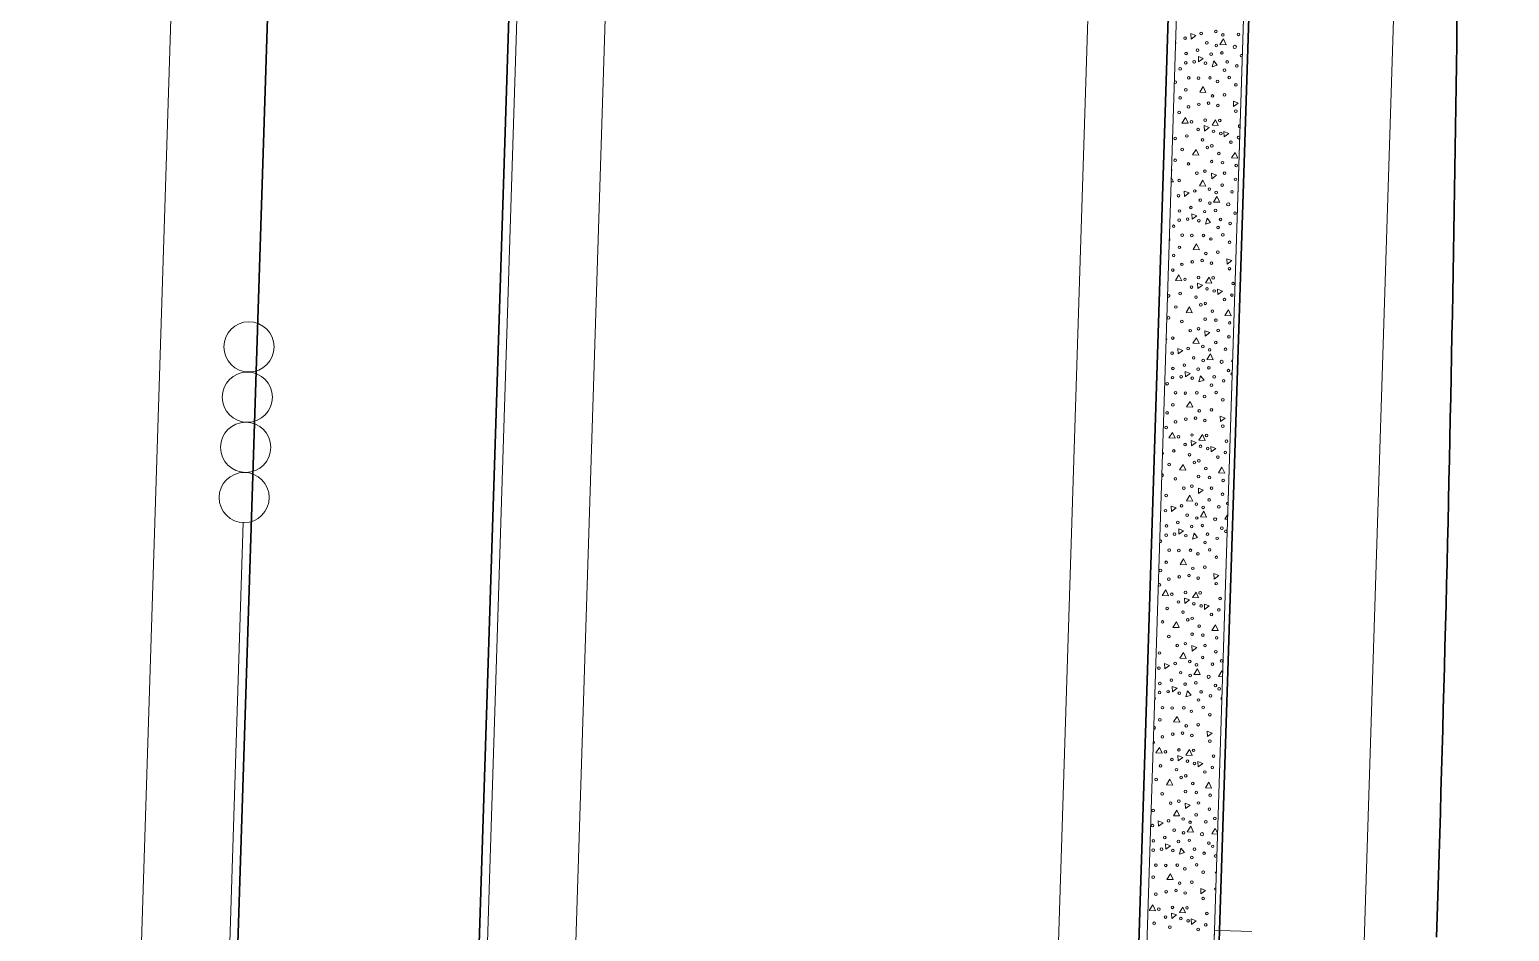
# Model space of a CAD drawing. Extents: x 2536801 to 2538856, y 7112140 to 7131569.
# Drawn here: x 2537885.4 to 2538069.5, y 7118402.5 to 7118514.6 of the extents above; entities that cross this region are included whole.
import ezdxf

# ---------------------------------------------------------------- set-up
doc = ezdxf.new("R2010")
doc.units = 0
doc.header["$LTSCALE"] = 100
doc.header["$MEASUREMENT"] = 0
for name, color, linetype, lineweight in [('D_BOC_FR', 3, 'Continuous', 13), ('D_BOC_RMP', 1, 'Continuous', 13), ('D_CTB_1', 2, 'Continuous', 0), ('D_EOS_ML', 7, 'Continuous', 30), ('D_EOS_RMP', 1, 'Continuous', 30), ('D_EOT_ML', 7, 'Continuous', 13), ('D_EOT_RMP', 1, 'Continuous', 13), ('D_FOC_FR', 3, 'Continuous', 30), ('D_RIPRAP_1', 7, 'Continuous', 0)]:
    doc.layers.add(name, color=color, linetype=linetype, lineweight=lineweight)

msp = doc.modelspace()

# ---------------------------------------------------------------- linework, layer by layer
at = {"layer": 'D_BOC_FR', "lineweight": 0}
for p, q in [((2538050.82, 7118969.47), (2538032.76, 7118402.62)), ((2538032.76, 7118402.62), (2538033.42, 7118402.6))]:
    msp.add_line(p, q, dxfattribs=at)
at = {"layer": 'D_BOC_RMP', "lineweight": 0}
msp.add_line((2538032.76, 7118402.62), (2538028.36, 7118264.5), dxfattribs=at)
at = {"layer": 'D_CTB_1', "linetype": 'Continuous', "lineweight": 0, "ltscale": 0.025}
for p, q in [((2537937.91, 7118262.38), (2538010.07, 7120527.23)), ((2537901.46, 7118123.47), (2537911.97, 7118453.31))]:
    msp.add_line(p, q, dxfattribs=at)
at = {"layer": 'D_CTB_1', "linetype": 'Continuous', "lineweight": 13}
for centre in [(2537912.67, 7118475.17), (2537912.47, 7118468.92), (2537912.27, 7118462.68), (2537912.07, 7118456.43)]:
    msp.add_circle(centre, 3.12, dxfattribs=at)
at = {"layer": 'D_EOS_ML'}
for p, q in [((2537858.55, 7116745.35), (2538220.42, 7128102.78)), ((2537888.54, 7116744.4), (2538250.41, 7128101.82)), ((2538005.14, 7117828.95), (2538037.33, 7118839.51))]:
    msp.add_line(p, q, dxfattribs=at)
at = {"layer": 'D_EOS_RMP'}
msp.add_line((2538033.42, 7118402.6), (2538017.25, 7117895.12), dxfattribs=at)
at = {"layer": 'D_EOT_ML'}
for p, q in [((2537846.56, 7116745.74), (2538208.43, 7128103.16)), ((2537900.53, 7116744.02), (2538262.4, 7128101.44)), ((2537981.68, 7117406.69), (2538027.34, 7118839.83))]:
    msp.add_line(p, q, dxfattribs=at)
at = {"layer": 'D_EOT_RMP'}
for p, q in [((2538064.38, 7118808.98), (2538035.25, 7117894.55)), ((2538037.42, 7118402.47), (2538033.42, 7118402.6))]:
    msp.add_line(p, q, dxfattribs=at)
at = {"layer": 'D_FOC_FR'}
msp.add_line((2538051.48, 7118969.45), (2538033.42, 7118402.6), dxfattribs=at)
msp.add_arc((2532101.43, 7118591.6), 5962, 358.175075, 359.763757, dxfattribs=at)
at = {"layer": 'D_RIPRAP_1', "color": 7, "linetype": 'Continuous', "lineweight": 0}
for p, q in [((2538032.87, 7118409.75), (2538032.99, 7118409.87)), ((2538032.98, 7118409.73), (2538032.87, 7118409.75))]:
    msp.add_line(p, q, dxfattribs=at)
at = {"layer": 'D_RIPRAP_1', "color": 7, "lineweight": 0, "flags": 128}
msp.add_lwpolyline([(2538046.67, 7118839.13), (2538038.33, 7118839.48), (2538038.33, 7118839.46), (2538038.33, 7118839.44), (2538038.33, 7118839.44), (2538019.58, 7118250.97), (2538027.58, 7118250.64), (2538028.02, 7118264.51), (2538028.36, 7118264.5), (2538032.76, 7118402.62), (2538046.67, 7118839.13)], dxfattribs=at)
at = {"layer": 'D_RIPRAP_1', "color": 7, "linetype": 'Continuous', "lineweight": 0, "flags": 128}
for points in [[(2538029.87, 7118513.46), (2538029.84, 7118514.13), (2538030.45, 7118513.89)], [(2538034.24, 7118512.75), (2538033.46, 7118512.78), (2538033.9, 7118513.47)], [(2538030.8, 7118510.62), (2538030.77, 7118511.29), (2538031.38, 7118511.05)], [(2538033.11, 7118510.21), (2538032.47, 7118510), (2538032.68, 7118510.75)], [(2538031.71, 7118506.83), (2538030.94, 7118506.87), (2538031.38, 7118507.56)], [(2538035.16, 7118505.05), (2538035.13, 7118505.72), (2538035.74, 7118505.48)], [(2538029.51, 7118502.98), (2538028.73, 7118503.01), (2538029.17, 7118503.71)], [(2538033.25, 7118502.7), (2538032.48, 7118502.73), (2538032.91, 7118503.43)], [(2538031.53, 7118502.02), (2538031.49, 7118502.69), (2538032.11, 7118502.45)], [(2538033.99, 7118501.28), (2538033.95, 7118501.95), (2538034.57, 7118501.71)], [(2538030.83, 7118499.01), (2538030.05, 7118499.04), (2538030.49, 7118499.73)], [(2538035.67, 7118498.64), (2538034.9, 7118498.67), (2538035.34, 7118499.36)], [(2538031.69, 7118495.17), (2538030.92, 7118495.2), (2538031.35, 7118495.9)], [(2538032.44, 7118496.09), (2538032.4, 7118496.76), (2538033.02, 7118496.52)], [(2538029.06, 7118493.88), (2538029.02, 7118494.55), (2538029.64, 7118494.31)], [(2538033.43, 7118493.16), (2538032.65, 7118493.19), (2538033.09, 7118493.89)], [(2538029.99, 7118491.04), (2538029.95, 7118491.71), (2538030.57, 7118491.46)], [(2538032.3, 7118490.63), (2538031.66, 7118490.42), (2538031.86, 7118491.16)], [(2538030.9, 7118487.25), (2538030.12, 7118487.28), (2538030.56, 7118487.98)], [(2538034.35, 7118485.47), (2538034.31, 7118486.14), (2538034.93, 7118485.9)], [(2538028.7, 7118483.39), (2538027.92, 7118483.43), (2538028.36, 7118484.12)], [(2538030.72, 7118482.43), (2538030.68, 7118483.1), (2538031.3, 7118482.86)], [(2538032.44, 7118483.11), (2538031.66, 7118483.15), (2538032.1, 7118483.84)], [(2538033.18, 7118481.69), (2538033.14, 7118482.36), (2538033.76, 7118482.12)], [(2538030.02, 7118479.42), (2538029.24, 7118479.46), (2538029.68, 7118480.15)], [(2538034.86, 7118479.05), (2538034.08, 7118479.08), (2538034.52, 7118479.78)], [(2538031.62, 7118476.51), (2538031.59, 7118477.18), (2538032.2, 7118476.94)], [(2538030.88, 7118475.59), (2538030.1, 7118475.62), (2538030.54, 7118476.31)], [(2538028.25, 7118474.29), (2538028.21, 7118474.96), (2538028.83, 7118474.72)], [(2538032.61, 7118473.58), (2538031.83, 7118473.61), (2538032.27, 7118474.3)], [(2538029.18, 7118471.45), (2538029.14, 7118472.12), (2538029.76, 7118471.88)], [(2538031.48, 7118471.04), (2538030.85, 7118470.83), (2538031.05, 7118471.58)], [(2538030.09, 7118467.66), (2538029.31, 7118467.7), (2538029.75, 7118468.39)], [(2538033.54, 7118465.88), (2538033.5, 7118466.55), (2538034.12, 7118466.31)], [(2538027.89, 7118463.81), (2538027.11, 7118463.84), (2538027.55, 7118464.53)], [(2538031.63, 7118463.53), (2538030.85, 7118463.56), (2538031.29, 7118464.26)], [(2538029.91, 7118462.85), (2538029.87, 7118463.52), (2538030.49, 7118463.28)], [(2538032.36, 7118462.11), (2538032.33, 7118462.78), (2538032.94, 7118462.54)], [(2538029.2, 7118459.84), (2538028.43, 7118459.87), (2538028.87, 7118460.56)], [(2538034.05, 7118459.46), (2538033.27, 7118459.5), (2538033.71, 7118460.19)], [(2538030.81, 7118456.92), (2538030.77, 7118457.59), (2538031.39, 7118457.35)], [(2538027.43, 7118454.71), (2538027.4, 7118455.38), (2538028.01, 7118455.14)], [(2538030.07, 7118456), (2538029.29, 7118456.03), (2538029.73, 7118456.73)], [(2538031.8, 7118453.99), (2538031.02, 7118454.02), (2538031.46, 7118454.72)], [(2538028.36, 7118451.87), (2538028.33, 7118452.54), (2538028.94, 7118452.29)], [(2538030.67, 7118451.46), (2538030.03, 7118451.25), (2538030.24, 7118451.99)], [(2538029.28, 7118448.08), (2538028.5, 7118448.11), (2538028.94, 7118448.81)], [(2538032.72, 7118446.3), (2538032.69, 7118446.97), (2538033.3, 7118446.72)], [(2538027.07, 7118444.22), (2538026.29, 7118444.26), (2538026.73, 7118444.95)], [(2538030.81, 7118443.94), (2538030.04, 7118443.98), (2538030.48, 7118444.67)], [(2538029.09, 7118443.26), (2538029.06, 7118443.93), (2538029.67, 7118443.69)], [(2538031.55, 7118442.52), (2538031.52, 7118443.19), (2538032.13, 7118442.95)], [(2538028.39, 7118440.25), (2538027.61, 7118440.29), (2538028.05, 7118440.98)], [(2538033.24, 7118439.88), (2538032.46, 7118439.91), (2538032.9, 7118440.61)], [(2538029.25, 7118436.42), (2538028.48, 7118436.45), (2538028.92, 7118437.14)], [(2538030, 7118437.34), (2538029.96, 7118438.01), (2538030.58, 7118437.77)], [(2538026.62, 7118435.12), (2538026.58, 7118435.79), (2538027.2, 7118435.55)], [(2538030.99, 7118434.41), (2538030.21, 7118434.44), (2538030.65, 7118435.13)], [(2538027.55, 7118432.28), (2538027.52, 7118432.95), (2538028.13, 7118432.71)], [(2538029.86, 7118431.87), (2538029.22, 7118431.66), (2538029.43, 7118432.41)], [(2538028.46, 7118428.49), (2538027.69, 7118428.53), (2538028.12, 7118429.22)], [(2538031.91, 7118426.71), (2538031.87, 7118427.38), (2538032.49, 7118427.14)], [(2538026.26, 7118424.64), (2538025.48, 7118424.67), (2538025.92, 7118425.36)], [(2538028.28, 7118423.68), (2538028.24, 7118424.35), (2538028.86, 7118424.11)], [(2538030, 7118424.36), (2538029.22, 7118424.39), (2538029.66, 7118425.09)], [(2538030.74, 7118422.94), (2538030.7, 7118423.61), (2538031.32, 7118423.36)], [(2538027.58, 7118420.67), (2538026.8, 7118420.7), (2538027.24, 7118421.39)], [(2538032.42, 7118420.29), (2538031.65, 7118420.33), (2538032.08, 7118421.02)], [(2538029.18, 7118417.75), (2538029.15, 7118418.42), (2538029.76, 7118418.18)], [(2538028.44, 7118416.83), (2538027.66, 7118416.86), (2538028.1, 7118417.56)], [(2538025.81, 7118415.54), (2538025.77, 7118416.21), (2538026.39, 7118415.97)], [(2538030.17, 7118414.82), (2538029.4, 7118414.85), (2538029.84, 7118415.55)], [(2538026.74, 7118412.7), (2538026.7, 7118413.37), (2538027.32, 7118413.12)], [(2538029.04, 7118412.29), (2538028.41, 7118412.08), (2538028.61, 7118412.82)], [(2538027.65, 7118408.91), (2538026.87, 7118408.94), (2538027.31, 7118409.64)], [(2538031.1, 7118407.13), (2538031.06, 7118407.8), (2538031.68, 7118407.55)], [(2538025.45, 7118405.05), (2538024.67, 7118405.09), (2538025.11, 7118405.78)], [(2538029.19, 7118404.77), (2538028.41, 7118404.81), (2538028.85, 7118405.5)], [(2538027.47, 7118404.09), (2538027.43, 7118404.76), (2538028.05, 7118404.52)], [(2538029.93, 7118403.35), (2538029.89, 7118404.02), (2538030.51, 7118403.78)]]:
    msp.add_lwpolyline(points, close=True, dxfattribs=at)
for points in [[(2538027.4, 7118496.28), (2538027.68, 7118495.68), (2538027.38, 7118495.69)], [(2538026.76, 7118476.31), (2538026.87, 7118476.09), (2538026.76, 7118476.1)], [(2538035.01, 7118473.34), (2538034.88, 7118473.35), (2538035.02, 7118473.56)], [(2538034.39, 7118453.75), (2538034.07, 7118453.76), (2538034.4, 7118454.29)], [(2538033.76, 7118434.15), (2538033.26, 7118434.18), (2538033.7, 7118434.87), (2538033.78, 7118434.69)], [(2538033.14, 7118414.56), (2538032.44, 7118414.59), (2538032.88, 7118415.29), (2538033.14, 7118414.73)]]:
    msp.add_lwpolyline(points, dxfattribs=at)
at = {"layer": 'D_RIPRAP_1', "color": 7, "linetype": 'Continuous', "lineweight": 0}
for centre, radius in [((2538031.13, 7118514.14), 0.163), ((2538032.95, 7118514.38), 0.163), ((2538033.81, 7118513.97), 0.163), ((2538035.77, 7118514.04), 0.163), ((2538029.12, 7118513.56), 0.163), ((2538030.66, 7118512.07), 0.163), ((2538031.82, 7118512.99), 0.163), ((2538033.01, 7118512.65), 0.163), ((2538035.3, 7118512.48), 0.199), ((2538029.2, 7118510.51), 0.163), ((2538029.24, 7118511.65), 0.163), ((2538030.25, 7118510.63), 0.163), ((2538031.65, 7118510.45), 0.163), ((2538032.37, 7118511.57), 0.163), ((2538033.71, 7118511.73), 0.163), ((2538034.36, 7118510.61), 0.163), ((2538035.55, 7118510.11), 0.163), ((2538028.51, 7118509.76), 0.163), ((2538029.57, 7118508.64), 0.163), ((2538030.78, 7118508.6), 0.163), ((2538032.22, 7118508.62), 0.163), ((2538034.03, 7118509.59), 0.163), ((2538034.62, 7118508.68), 0.163), ((2538029.22, 7118507.13), 0.163), ((2538033.16, 7118508.18), 0.163), ((2538034.02, 7118506.52), 0.163), ((2538035.45, 7118507.76), 0.163), ((2538028.51, 7118506.13), 0.163), ((2538029.55, 7118505.02), 0.163), ((2538030.83, 7118505.34), 0.163), ((2538032.05, 7118505.48), 0.163), ((2538032.52, 7118506.38), 0.163), ((2538033.2, 7118505.18), 0.163), ((2538028.39, 7118504.32), 0.163), ((2538029.92, 7118503.15), 0.163), ((2538031.61, 7118503.38), 0.163), ((2538033.43, 7118503.33), 0.163), ((2538035.44, 7118504.48), 0.163), ((2538027.89, 7118501.1), 0.163), ((2538029.33, 7118501.4), 0.163), ((2538030.75, 7118502.19), 0.163), ((2538031.3, 7118500.93), 0.163), ((2538032.66, 7118501.98), 0.163), ((2538033.56, 7118501.71), 0.163), ((2538028.77, 7118499.71), 0.163), ((2538031.89, 7118499.98), 0.163), ((2538032.45, 7118500.17), 0.163), ((2538033.32, 7118499.21), 0.163), ((2538034.83, 7118500.64), 0.163), ((2538027.89, 7118498.38), 0.163), ((2538029.53, 7118497.92), 0.163), ((2538032.43, 7118498.21), 0.163), ((2538033.77, 7118498.08), 0.163), ((2538035.49, 7118497.74), 0.163), ((2538028.39, 7118495.85), 0.163), ((2538030.59, 7118496.77), 0.163), ((2538031.59, 7118497.02), 0.163), ((2538034.04, 7118496.78), 0.163), ((2538035.39, 7118496.01), 0.163), ((2538028.31, 7118493.97), 0.163), ((2538030.32, 7118494.56), 0.163), ((2538032.14, 7118494.79), 0.163), ((2538032.99, 7118494.38), 0.163), ((2538033.74, 7118495.3), 0.163), ((2538034.96, 7118494.46), 0.163), ((2538028.43, 7118492.07), 0.163), ((2538029.85, 7118492.49), 0.163), ((2538031.01, 7118493.41), 0.163), ((2538031.56, 7118491.99), 0.163), ((2538032.19, 7118493.06), 0.163), ((2538032.9, 7118492.14), 0.163), ((2538034.49, 7118492.9), 0.199), ((2538035.33, 7118491.8), 0.163), ((2538027.7, 7118490.17), 0.163), ((2538028.39, 7118490.92), 0.163), ((2538029.44, 7118491.05), 0.163), ((2538030.84, 7118490.86), 0.163), ((2538033.22, 7118490.01), 0.163), ((2538033.54, 7118491.03), 0.163), ((2538034.73, 7118490.53), 0.163), ((2538028.75, 7118489.06), 0.163), ((2538029.96, 7118489.02), 0.163), ((2538031.4, 7118489.04), 0.163), ((2538032.34, 7118488.59), 0.163), ((2538033.81, 7118489.1), 0.163), ((2538034.64, 7118488.18), 0.163), ((2538027.7, 7118486.54), 0.163), ((2538028.41, 7118487.55), 0.163), ((2538031.7, 7118486.8), 0.163), ((2538033.2, 7118486.94), 0.163), ((2538027.58, 7118484.73), 0.163), ((2538028.73, 7118485.44), 0.163), ((2538030.02, 7118485.75), 0.163), ((2538031.24, 7118485.9), 0.163), ((2538032.39, 7118485.59), 0.163), ((2538034.63, 7118484.89), 0.163), ((2538029.11, 7118483.57), 0.163), ((2538029.93, 7118482.61), 0.163), ((2538030.79, 7118483.8), 0.163), ((2538032.62, 7118483.75), 0.163), ((2538035.09, 7118483.04), 0.163), ((2538028.52, 7118481.82), 0.163), ((2538030.48, 7118481.35), 0.163), ((2538031.85, 7118482.4), 0.163), ((2538032.74, 7118482.12), 0.163), ((2538034.02, 7118481.05), 0.163), ((2538034.95, 7118481.62), 0.163), ((2538027.96, 7118480.13), 0.163), ((2538031.08, 7118480.39), 0.163), ((2538031.64, 7118480.58), 0.163), ((2538032.51, 7118479.62), 0.163), ((2538027.07, 7118478.79), 0.163), ((2538028.72, 7118478.33), 0.163), ((2538029.77, 7118477.19), 0.163), ((2538030.78, 7118477.43), 0.163), ((2538031.61, 7118478.62), 0.163), ((2538032.96, 7118478.5), 0.163), ((2538033.23, 7118477.2), 0.163), ((2538034.67, 7118478.15), 0.163), ((2538027.58, 7118476.27), 0.163), ((2538031.33, 7118475.21), 0.163), ((2538032.93, 7118475.72), 0.163), ((2538034.58, 7118476.43), 0.163), ((2538027.5, 7118474.39), 0.163), ((2538029.51, 7118474.97), 0.163), ((2538030.19, 7118473.82), 0.163), ((2538031.38, 7118473.48), 0.163), ((2538032.18, 7118474.8), 0.163), ((2538033.67, 7118473.31), 0.199), ((2538034.15, 7118474.87), 0.163), ((2538027.61, 7118472.48), 0.163), ((2538028.63, 7118471.46), 0.163), ((2538029.03, 7118472.9), 0.163), ((2538030.75, 7118472.4), 0.163), ((2538032.09, 7118472.56), 0.163), ((2538034.51, 7118472.22), 0.163), ((2538026.89, 7118470.59), 0.163), ((2538027.57, 7118471.34), 0.163), ((2538030.02, 7118471.28), 0.163), ((2538032.41, 7118470.42), 0.163), ((2538032.73, 7118471.44), 0.163), ((2538033.92, 7118470.94), 0.163), ((2538027.6, 7118467.96), 0.163), ((2538027.94, 7118469.47), 0.163), ((2538029.15, 7118469.43), 0.163), ((2538030.59, 7118469.45), 0.163), ((2538031.53, 7118469.01), 0.163), ((2538032.99, 7118469.51), 0.163), ((2538033.82, 7118468.59), 0.163), ((2538026.88, 7118466.96), 0.163), ((2538029.21, 7118466.17), 0.163), ((2538030.43, 7118466.31), 0.163), ((2538030.89, 7118467.21), 0.163), ((2538031.58, 7118466), 0.163), ((2538032.39, 7118467.35), 0.163), ((2538026.77, 7118465.15), 0.163), ((2538027.92, 7118465.85), 0.163), ((2538029.98, 7118464.21), 0.163), ((2538031.8, 7118464.16), 0.163), ((2538033.82, 7118465.31), 0.163), ((2538028.3, 7118463.98), 0.163), ((2538029.12, 7118463.02), 0.163), ((2538031.03, 7118462.81), 0.163), ((2538031.93, 7118462.54), 0.163), ((2538034.28, 7118463.45), 0.163), ((2538027.15, 7118460.54), 0.163), ((2538027.71, 7118462.23), 0.163), ((2538029.67, 7118461.76), 0.163), ((2538030.27, 7118460.8), 0.163), ((2538030.83, 7118461), 0.163), ((2538033.2, 7118461.47), 0.163), ((2538034.13, 7118462.03), 0.163), ((2538027.91, 7118458.75), 0.163), ((2538030.8, 7118459.04), 0.163), ((2538031.7, 7118460.04), 0.163), ((2538032.15, 7118458.91), 0.163), ((2538033.86, 7118458.57), 0.163), ((2538028.96, 7118457.6), 0.163), ((2538029.97, 7118457.85), 0.163), ((2538032.42, 7118457.61), 0.163), ((2538033.77, 7118456.84), 0.163), ((2538026.76, 7118456.68), 0.163), ((2538028.69, 7118455.39), 0.163), ((2538030.52, 7118455.62), 0.163), ((2538031.37, 7118455.21), 0.163), ((2538032.12, 7118456.13), 0.163), ((2538033.33, 7118455.28), 0.163), ((2538026.68, 7118454.8), 0.163), ((2538028.22, 7118453.32), 0.163), ((2538029.38, 7118454.24), 0.163), ((2538030.57, 7118453.89), 0.163), ((2538032.86, 7118453.73), 0.199), ((2538026.76, 7118451.75), 0.163), ((2538026.8, 7118452.9), 0.163), ((2538027.81, 7118451.88), 0.163), ((2538029.21, 7118451.69), 0.163), ((2538029.94, 7118452.82), 0.163), ((2538031.27, 7118452.97), 0.163), ((2538031.92, 7118451.86), 0.163), ((2538033.11, 7118451.36), 0.163), ((2538033.7, 7118452.63), 0.163), ((2538027.13, 7118449.89), 0.163), ((2538028.34, 7118449.85), 0.163), ((2538029.78, 7118449.87), 0.163), ((2538030.72, 7118449.42), 0.163), ((2538031.6, 7118450.84), 0.163), ((2538032.18, 7118449.93), 0.163), ((2538026.78, 7118448.38), 0.163), ((2538030.08, 7118447.63), 0.163), ((2538031.58, 7118447.77), 0.163), ((2538033.01, 7118449), 0.163), ((2538026.07, 7118447.37), 0.163), ((2538027.11, 7118446.27), 0.163), ((2538028.4, 7118446.58), 0.163), ((2538029.61, 7118446.73), 0.163), ((2538030.76, 7118446.42), 0.163), ((2538033, 7118445.72), 0.163), ((2538025.95, 7118445.56), 0.163), ((2538027.48, 7118444.4), 0.163), ((2538029.17, 7118444.63), 0.163), ((2538030.99, 7118444.57), 0.163), ((2538033.47, 7118443.87), 0.163), ((2538026.89, 7118442.65), 0.163), ((2538028.31, 7118443.44), 0.163), ((2538028.86, 7118442.18), 0.163), ((2538030.22, 7118443.23), 0.163), ((2538031.12, 7118442.95), 0.163), ((2538033.32, 7118442.45), 0.163), ((2538026.33, 7118440.96), 0.163), ((2538029.45, 7118441.22), 0.163), ((2538030.01, 7118441.41), 0.163), ((2538030.88, 7118440.45), 0.163), ((2538032.39, 7118441.88), 0.163), ((2538027.09, 7118439.16), 0.163), ((2538029.99, 7118439.45), 0.163), ((2538031.33, 7118439.33), 0.163), ((2538033.05, 7118438.98), 0.163), ((2538025.95, 7118437.1), 0.163), ((2538028.15, 7118438.02), 0.163), ((2538029.15, 7118438.26), 0.163), ((2538031.31, 7118436.55), 0.163), ((2538031.6, 7118438.03), 0.163), ((2538032.95, 7118437.26), 0.163), ((2538025.87, 7118435.22), 0.163), ((2538027.88, 7118435.8), 0.163), ((2538028.57, 7118434.65), 0.163), ((2538029.7, 7118436.03), 0.163), ((2538030.55, 7118435.63), 0.163), ((2538032.52, 7118435.7), 0.163), ((2538033.64, 7118436.11), 0.163), ((2538025.99, 7118433.31), 0.163), ((2538027.41, 7118433.73), 0.163), ((2538029.12, 7118433.23), 0.163), ((2538029.76, 7118434.31), 0.163), ((2538030.46, 7118433.39), 0.163), ((2538032.05, 7118434.14), 0.199), ((2538032.89, 7118433.05), 0.163), ((2538025.95, 7118432.17), 0.163), ((2538027, 7118432.29), 0.163), ((2538028.4, 7118432.11), 0.163), ((2538030.78, 7118431.25), 0.163), ((2538031.11, 7118432.27), 0.163), ((2538032.29, 7118431.77), 0.163), ((2538033.37, 7118432.64), 0.163), ((2538026.32, 7118430.3), 0.163), ((2538027.52, 7118430.26), 0.163), ((2538028.97, 7118430.28), 0.163), ((2538029.9, 7118429.84), 0.163), ((2538031.37, 7118430.34), 0.163), ((2538032.2, 7118429.42), 0.163), ((2538025.97, 7118428.79), 0.163), ((2538029.27, 7118428.04), 0.163), ((2538030.76, 7118428.18), 0.163), ((2538026.29, 7118426.68), 0.163), ((2538027.58, 7118427), 0.163), ((2538028.8, 7118427.14), 0.163), ((2538029.95, 7118426.83), 0.163), ((2538032.19, 7118426.14), 0.163), ((2538026.67, 7118424.81), 0.163), ((2538027.49, 7118423.85), 0.163), ((2538028.36, 7118425.04), 0.163), ((2538029.41, 7118423.64), 0.163), ((2538030.18, 7118424.99), 0.163), ((2538032.65, 7118424.28), 0.163), ((2538026.08, 7118423.06), 0.163), ((2538028.05, 7118422.59), 0.163), ((2538029.2, 7118421.83), 0.163), ((2538030.3, 7118423.37), 0.163), ((2538031.58, 7118422.3), 0.163), ((2538032.51, 7118422.86), 0.163), ((2538025.52, 7118421.37), 0.163), ((2538028.64, 7118421.63), 0.163), ((2538030.07, 7118420.87), 0.163), ((2538026.28, 7118419.58), 0.163), ((2538027.33, 7118418.43), 0.163), ((2538028.34, 7118418.68), 0.163), ((2538029.17, 7118419.87), 0.163), ((2538030.52, 7118419.74), 0.163), ((2538030.79, 7118418.44), 0.163), ((2538032.24, 7118419.4), 0.163), ((2538025.14, 7118417.51), 0.163), ((2538028.89, 7118416.45), 0.163), ((2538030.49, 7118416.96), 0.163), ((2538032.14, 7118417.67), 0.163), ((2538032.83, 7118416.52), 0.163), ((2538025.06, 7118415.63), 0.163), ((2538027.07, 7118416.22), 0.163), ((2538027.76, 7118415.07), 0.163), ((2538028.94, 7118414.72), 0.163), ((2538029.74, 7118416.04), 0.163), ((2538031.23, 7118414.56), 0.199), ((2538031.71, 7118416.11), 0.163), ((2538025.14, 7118412.58), 0.163), ((2538025.17, 7118413.73), 0.163), ((2538026.19, 7118412.71), 0.163), ((2538026.59, 7118414.14), 0.163), ((2538028.31, 7118413.65), 0.163), ((2538029.65, 7118413.8), 0.163), ((2538030.29, 7118412.69), 0.163), ((2538032.07, 7118413.46), 0.163), ((2538032.55, 7118413.05), 0.163), ((2538025.5, 7118410.72), 0.163), ((2538027.59, 7118412.52), 0.163), ((2538029.97, 7118411.66), 0.163), ((2538030.56, 7118410.76), 0.163), ((2538031.48, 7118412.19), 0.163), ((2538025.16, 7118409.21), 0.163), ((2538026.71, 7118410.68), 0.163), ((2538028.15, 7118410.7), 0.163), ((2538029.09, 7118410.25), 0.163), ((2538031.38, 7118409.83), 0.163), ((2538025.48, 7118407.1), 0.163), ((2538026.77, 7118407.41), 0.163), ((2538027.99, 7118407.56), 0.163), ((2538028.45, 7118408.46), 0.163), ((2538029.14, 7118407.25), 0.163), ((2538029.95, 7118408.6), 0.163), ((2538025.86, 7118405.23), 0.163), ((2538027.54, 7118405.46), 0.163), ((2538029.36, 7118405.4), 0.163), ((2538031.38, 7118406.55), 0.163), ((2538025.27, 7118403.48), 0.163), ((2538026.68, 7118404.26), 0.163), ((2538028.6, 7118404.06), 0.163), ((2538029.49, 7118403.78), 0.163), ((2538031.84, 7118404.7), 0.163), ((2538027.23, 7118403.01), 0.163), ((2538030.76, 7118402.71), 0.163), ((2538031.69, 7118403.28), 0.163)]:
    msp.add_circle(centre, radius, dxfattribs=at)
for centre, start, end in [((2538027.82, 7118512.96), 309.4908, 46.8593), ((2538036.14, 7118511.39), 57.3578, 298.9924), ((2538027.88, 7118508.1), 228.7828, 127.5673), ((2538035.76, 7118501.2), 29.232, 327.1182), ((2538035.91, 7118502.62), 74.7022, 281.6479), ((2538027.32, 7118497.19), 310.4298, 45.9203), ((2538027.07, 7118488.51), 299.7025, 56.6477), ((2538027.08, 7118481.51), 201.8191, 154.531), ((2538034.99, 7118471.81), 99.1797, 257.1705), ((2538026.27, 7118461.93), 282.1488, 74.2013), ((2538026.26, 7118459.21), 253.0984, 103.2517), ((2538034.45, 7118455.69), 90.2134, 266.1367), ((2538034.18, 7118452.23), 13.0051, 343.345), ((2538026.07, 7118451), 223.1503, 133.1998), ((2538025.45, 7118439.62), 331.9963, 24.3538), ((2538025.26, 7118431.42), 294.9265, 61.4236), ((2538033.73, 7118431.43), 106.7875, 249.5626), ((2538025.26, 7118427.79), 253.3653, 102.9848), ((2538025.14, 7118425.98), 274.4348, 81.9153), ((2538032.91, 7118411.84), 31.2023, 325.1478), ((2538024.45, 7118408.2), 332.587, 23.7631), ((2538032.96, 7118407.74), 102.2911, 254.0591)]:
    msp.add_arc(centre, 0.163, start, end, dxfattribs=at)

doc.saveas('drawing.dxf')
